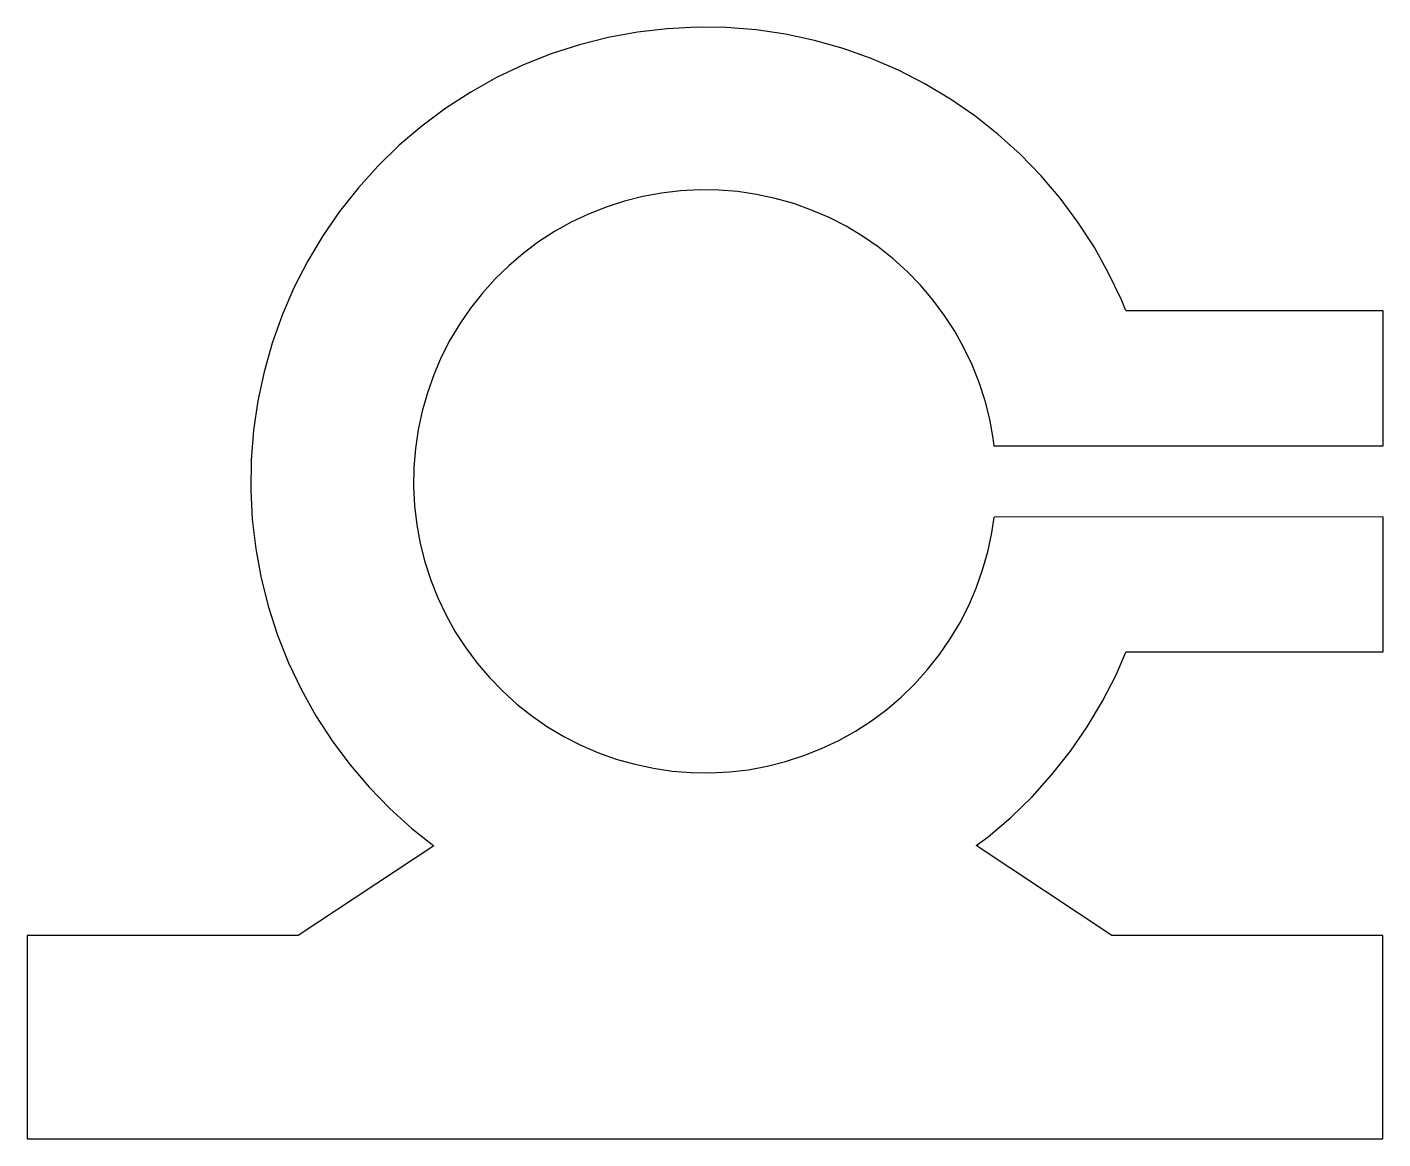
# Model space of a CAD drawing. Extents: x -50 to 50, y -41 to 41.
import ezdxf

# ---------------------------------------------------------------- set-up
doc = ezdxf.new("R2010")
doc.units = 0
doc.layers.get('0').update_dxf_attribs({"linetype": 'CONTINUOUS'})

msp = doc.modelspace()

# ---------------------------------------------------------------- linework, layer by layer
for p, q in [((-7.14, 40.23), (-9.26, 39.69)), ((-4.98, 40.63), (-7.14, 40.23)), ((-2.8, 40.88), (-4.98, 40.63)), ((-0.61, 40.99), (-2.8, 40.88)), ((1.58, 40.96), (-0.61, 40.99)), ((3.77, 40.79), (1.58, 40.96)), ((5.93, 40.47), (3.77, 40.79)), ((8.08, 40.01), (5.93, 40.47)), ((10.19, 39.41), (8.08, 40.01)), ((-11.35, 39.02), (-13.39, 38.21)), ((-9.26, 39.69), (-11.35, 39.02)), ((12.25, 38.68), (10.19, 39.41)), ((-13.39, 38.21), (-15.37, 37.27)), ((14.27, 37.81), (12.25, 38.68)), ((-15.37, 37.27), (-17.28, 36.2)), ((16.22, 36.81), (14.27, 37.81)), ((-17.28, 36.2), (-19.12, 35.01)), ((18.1, 35.69), (16.22, 36.81)), ((-19.12, 35.01), (-20.88, 33.7)), ((19.91, 34.44), (18.1, 35.69)), ((21.63, 33.08), (19.91, 34.44)), ((-20.88, 33.7), (-22.55, 32.28)), ((23.25, 31.62), (21.63, 33.08)), ((-22.55, 32.28), (-24.12, 30.75)), ((24.78, 30.04), (23.25, 31.62)), ((-24.12, 30.75), (-25.59, 29.12)), ((26.2, 28.37), (24.78, 30.04)), ((-25.59, 29.12), (-26.95, 27.4)), ((-5.94, 28.16), (-7.28, 27.72)), ((-4.58, 28.5), (-5.94, 28.16)), ((-3.2, 28.75), (-4.58, 28.5)), ((-1.8, 28.92), (-3.2, 28.75)), ((-0.39, 28.99), (-1.8, 28.92)), ((1.01, 28.97), (-0.39, 28.99)), ((2.42, 28.86), (1.01, 28.97)), ((3.81, 28.65), (2.42, 28.86)), ((5.18, 28.36), (3.81, 28.65)), ((6.54, 27.98), (5.18, 28.36)), ((27.51, 26.62), (26.2, 28.37)), ((-26.95, 27.4), (-28.19, 25.6)), ((-8.59, 27.2), (-9.86, 26.6)), ((-7.28, 27.72), (-8.59, 27.2)), ((7.86, 27.5), (6.54, 27.98)), ((9.15, 26.95), (7.86, 27.5)), ((-9.86, 26.6), (-11.09, 25.91)), ((10.41, 26.31), (9.15, 26.95)), ((11.62, 25.59), (10.41, 26.31)), ((28.71, 24.78), (27.51, 26.62)), ((-28.19, 25.6), (-29.32, 23.71)), ((-12.27, 25.15), (-13.4, 24.31)), ((-11.09, 25.91), (-12.27, 25.15)), ((12.77, 24.79), (11.62, 25.59)), ((-13.4, 24.31), (-14.47, 23.4)), ((13.88, 23.91), (12.77, 24.79)), ((29.77, 22.86), (28.71, 24.78)), ((-29.32, 23.71), (-30.32, 21.76)), ((-14.47, 23.4), (-15.48, 22.42)), ((14.92, 22.97), (13.88, 23.91)), ((-15.48, 22.42), (-16.42, 21.37)), ((15.9, 21.96), (14.92, 22.97)), ((30.72, 20.88), (29.77, 22.86)), ((-30.32, 21.76), (-31.18, 19.75)), ((-16.42, 21.37), (-17.29, 20.27)), ((16.81, 20.89), (15.9, 21.96)), ((-17.29, 20.27), (-18.09, 19.11)), ((17.65, 19.76), (16.81, 20.89)), ((31.03, 20.09), (30.72, 20.88)), ((31.03, 20.09), (50, 20.09)), ((50, 20.09), (50, 10.09)), ((-31.18, 19.75), (-31.92, 17.68)), ((-18.09, 19.11), (-18.81, 17.9)), ((18.42, 18.58), (17.65, 19.76)), ((19.1, 17.35), (18.42, 18.58)), ((-31.92, 17.68), (-32.52, 15.57)), ((-18.81, 17.9), (-19.45, 16.65)), ((19.71, 16.08), (19.1, 17.35)), ((-19.45, 16.65), (-20.01, 15.36)), ((20.23, 14.78), (19.71, 16.08)), ((-32.52, 15.57), (-32.98, 13.43)), ((-20.01, 15.36), (-20.48, 14.03)), ((-20.48, 14.03), (-20.86, 12.68)), ((20.66, 13.44), (20.23, 14.78)), ((-32.98, 13.43), (-33.29, 11.26)), ((21.01, 12.07), (20.66, 13.44)), ((-20.86, 12.68), (-21.16, 11.3)), ((21.26, 10.69), (21.01, 12.07)), ((-33.29, 11.26), (-33.47, 9.07)), ((-21.16, 11.3), (-21.36, 9.91)), ((21.33, 10.09), (21.26, 10.69)), ((50, 10.09), (21.33, 10.09)), ((-33.47, 9.07), (-33.5, 6.88)), ((-21.36, 9.91), (-21.48, 8.51)), ((-21.48, 8.51), (-21.5, 7.1)), ((-21.5, 7.1), (-21.42, 5.7)), ((-33.5, 6.88), (-33.39, 4.69)), ((-21.42, 5.7), (-21.26, 4.3)), ((-33.39, 4.69), (-33.13, 2.51)), ((-21.26, 4.3), (-21.01, 2.92)), ((21.16, 3.69), (21.33, 4.85)), ((50, 4.89), (21.33, 4.85)), ((50, 4.89), (50, -5.11)), ((20.86, 2.31), (21.16, 3.69)), ((-33.13, 2.51), (-32.74, 0.36)), ((-21.01, 2.92), (-20.66, 1.55)), ((20.48, 0.96), (20.86, 2.31)), ((-20.66, 1.55), (-20.23, 0.21)), ((-32.74, 0.36), (-32.2, -1.77)), ((-20.23, 0.21), (-19.71, -1.09)), ((20.01, -0.37), (20.48, 0.96)), ((19.45, -1.66), (20.01, -0.37)), ((-32.2, -1.77), (-31.52, -3.85)), ((-19.71, -1.09), (-19.1, -2.37)), ((18.81, -2.91), (19.45, -1.66)), ((-19.1, -2.37), (-18.42, -3.59)), ((18.09, -4.12), (18.81, -2.91)), ((-31.52, -3.85), (-30.72, -5.89)), ((-18.42, -3.59), (-17.65, -4.77)), ((-17.65, -4.77), (-16.81, -5.9)), ((17.29, -5.28), (18.09, -4.12)), ((-30.72, -5.89), (-29.77, -7.87)), ((-16.81, -5.9), (-15.9, -6.97)), ((16.42, -6.38), (17.29, -5.28)), ((30.32, -6.77), (31.03, -5.11)), ((50, -5.11), (31.03, -5.11)), ((-15.9, -6.97), (-14.92, -7.98)), ((15.48, -7.43), (16.42, -6.38)), ((29.32, -8.72), (30.32, -6.77)), ((-29.77, -7.87), (-28.71, -9.79)), ((-14.92, -7.98), (-13.88, -8.93)), ((14.47, -8.41), (15.48, -7.43)), ((-13.88, -8.93), (-12.77, -9.8)), ((13.4, -9.32), (14.47, -8.41)), ((28.19, -10.61), (29.32, -8.72)), ((-28.71, -9.79), (-27.51, -11.63)), ((-12.77, -9.8), (-11.62, -10.6)), ((12.27, -10.16), (13.4, -9.32)), ((-11.62, -10.6), (-10.41, -11.32)), ((9.86, -11.61), (11.09, -10.92)), ((11.09, -10.92), (12.27, -10.16)), ((26.95, -12.41), (28.19, -10.61)), ((-27.51, -11.63), (-26.2, -13.39)), ((-10.41, -11.32), (-9.15, -11.96)), ((-9.15, -11.96), (-7.86, -12.52)), ((8.59, -12.21), (9.86, -11.61)), ((-7.86, -12.52), (-6.54, -12.99)), ((-6.54, -12.99), (-5.18, -13.37)), ((5.94, -13.17), (7.28, -12.73)), ((7.28, -12.73), (8.59, -12.21)), ((25.59, -14.13), (26.95, -12.41)), ((-26.2, -13.39), (-24.78, -15.05)), ((-5.18, -13.37), (-3.81, -13.66)), ((-3.81, -13.66), (-2.42, -13.87)), ((-2.42, -13.87), (-1.01, -13.98)), ((-1.01, -13.98), (0.39, -14)), ((0.39, -14), (1.8, -13.93)), ((1.8, -13.93), (3.2, -13.77)), ((3.2, -13.77), (4.58, -13.51)), ((4.58, -13.51), (5.94, -13.17)), ((24.12, -15.76), (25.59, -14.13)), ((-24.78, -15.05), (-23.25, -16.63)), ((22.55, -17.29), (24.12, -15.76)), ((-23.25, -16.63), (-21.63, -18.1)), ((20.88, -18.71), (22.55, -17.29)), ((-21.63, -18.1), (-20, -19.38)), ((20, -19.36), (20.88, -18.71)), ((-20, -19.38), (-30, -25.99)), ((30, -25.99), (20, -19.36)), ((-30, -25.99), (-50, -25.99)), ((-50, -25.99), (-50, -40.99)), ((50, -25.99), (30, -25.99)), ((50, -40.99), (50, -25.99)), ((-50, -40.99), (50, -40.99))]:
    msp.add_line(p, q)

doc.saveas('drawing.dxf')
